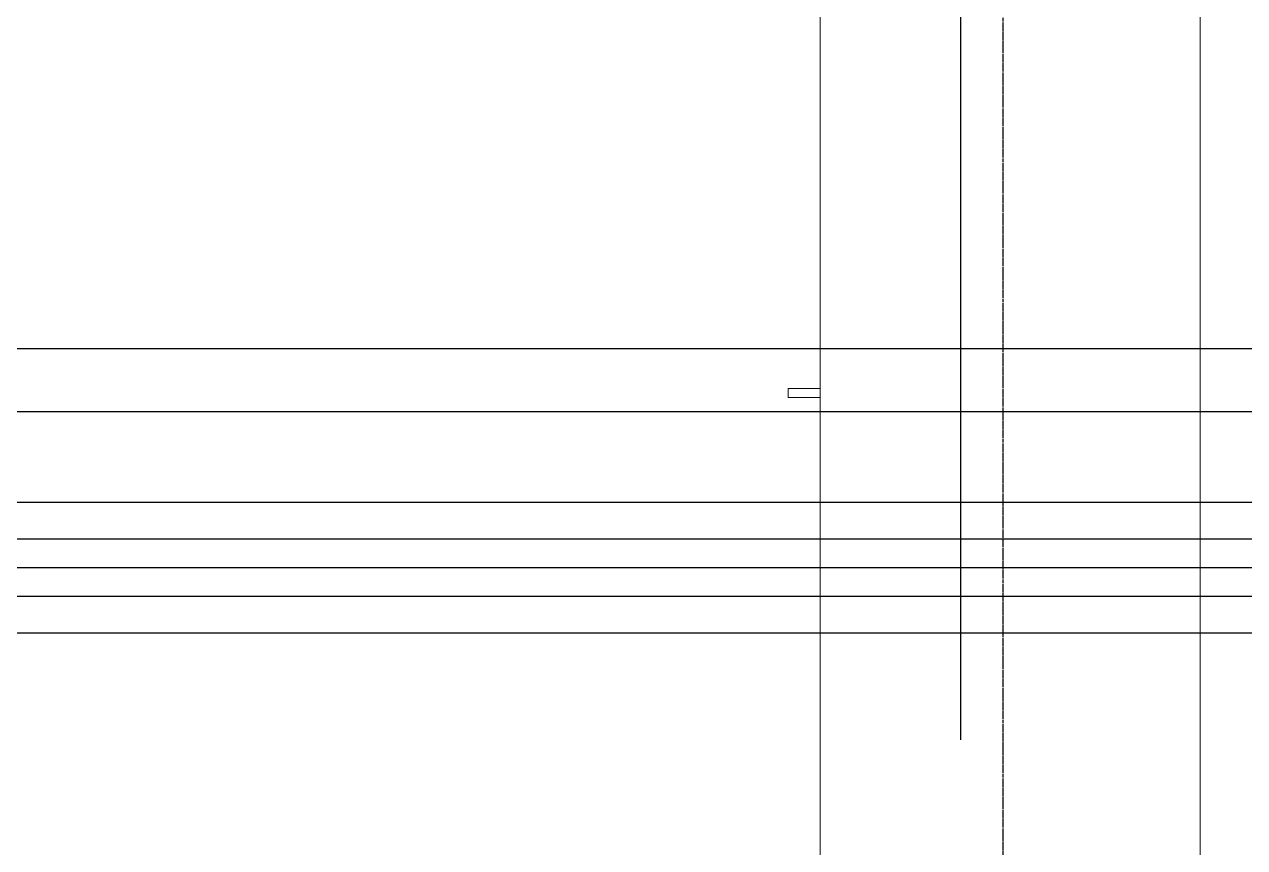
# Model space of a CAD drawing. Header units: millimetres. Extents: x 2509 to 128734, y 2492 to 91667.
# Drawn here: x 91679 to 92353, y 72504 to 72959 of the extents above; entities that cross this region are included whole.
import ezdxf
from ezdxf.enums import TextEntityAlignment as Align

# ---------------------------------------------------------------- set-up
doc = ezdxf.new("R2010")
doc.units = ezdxf.units.MM
doc.linetypes.add('CENTER', pattern=[50.8, 31.75, -6.35, 6.35, -6.35])
doc.linetypes.add('DOTE', pattern=[2.42, 2, -0.2, 0.02, -0.2])
for name, color, linetype in [('AXIS_TEXT', 7, 'Continuous'), ('DOTE', 1, 'DOTE'), ('SSH_搬运系统', 7, 'Continuous'), ('规划设计-立库系统-链式输送机', 5, 'Continuous')]:
    doc.layers.add(name, color=color, linetype=linetype)
doc.styles.add('COMPLEX', font='COMPLEX')
doc.styles.add('标注', font='msyh.ttf', dxfattribs={"height": 20})

# ---------------------------------------------------------------- blocks, each defined once
blk = doc.blocks.new('12号建筑底图')
at = {"layer": 'DOTE'}
blk.add_line((101448.67, -305572.44), (101448.67, -255872.44), dxfattribs=at)
at = {"layer": 'AXIS_TEXT', "style": 'COMPLEX', "width": 0.736842}
blk.add_attdef('N', text='', height=900, dxfattribs=at).set_placement((122812.32, -249273.29), (123412.32, -249273.29), align=Align.FIT)
blk = doc.blocks.new('SSH_机械臂')
at = {"layer": 'SSH_搬运系统', "lineweight": 15}
for p, q in [((1828.43, 2816.64, 0), (3119.92, 2816.64, 0)), ((1828.43, 2606.64, 0), (3119.92, 2606.64, 0)), ((2167.35, 2589.05, 0), (2167.35, 2606.64, 0)), ((2172.35, 2589.05, 0), (2172.35, 2606.64, 0)), ((2167.35, 2589.05, 0), (2172.35, 2589.05, 0))]:
    blk.add_line(p, q, dxfattribs=at)
at = {"layer": 'SSH_搬运系统'}
blk.add_line((3353.35, 2684.14, 0), (1978.35, 2684.14, 0), dxfattribs=at)
at = {"layer": 'SSH_搬运系统', "lineweight": 15}
for centre, radius, start, end in [((3603.35, 2684.15, 0), 2525, 188.19909, 258.29575), ((3603.35, 2684.14, 0), 2524, 188.20232, 254.52523)]:
    blk.add_arc(centre, radius, start, end, dxfattribs=at)
blk = doc.blocks.new('*U166')
at = {"layer": '规划设计-立库系统-链式输送机', "color": 4}
for p, q in [((0, 539.83), (1800, 539.83)), ((0, 508.17), (1800, 508.17))]:
    blk.add_line(p, q, dxfattribs=at)
at = {"layer": '规划设计-立库系统-链式输送机', "color": 1}
blk.add_line((0, 524), (1800, 524), dxfattribs=at)
at = {"layer": '规划设计-立库系统-链式输送机', "color": 4}
blk.add_lwpolyline([(40.94, 611.19, 0.065543), (50, 610), (1750, 610, 0.065543), (1759.06, 611.19), (1759.06, 611.19), (1797.44, 621.48, 0.381878), (1804.82, 633.59), (1800.83, 648.49, 0.381878), (1788.38, 655.28), (1750, 645), (50, 645), (11.62, 655.28, 0.381878), (-0.83, 648.49), (-4.82, 633.59, 0.381878), (2.56, 621.48), (40.94, 611.19)], format="xyb", close=True, dxfattribs=at)
blk.add_lwpolyline([(0, 560), (1800, 560), (1800, 488), (0, 488)], close=True, dxfattribs=at)
at = {"layer": '规划设计-立库系统-链式输送机', "color": 0, "style": '标注'}
for tag, p in [('编号', (313.89, 142.41)), ('设备高度', (311.17, -149.65))]:
    blk.add_attdef(tag, p, '', height=50, dxfattribs=at)

msp = doc.modelspace()

# ---------------------------------------------------------------- block references
at = {"linetype": 'CENTER'}
msp.add_blockref('12号建筑底图', (-9229.066, 332462.656), dxfattribs=at)
at = {"layer": 'SSH_搬运系统', "xscale": -1, "rotation": 270}
msp.add_blockref('SSH_机械臂', (89511.768, 70585.224, 0), dxfattribs=at)
at = {"layer": '规划设计-立库系统-链式输送机', "xscale": -1}
msp.add_blockref('*U166', (93094.266, 72134.656), dxfattribs=at)

doc.saveas('drawing.dxf')
